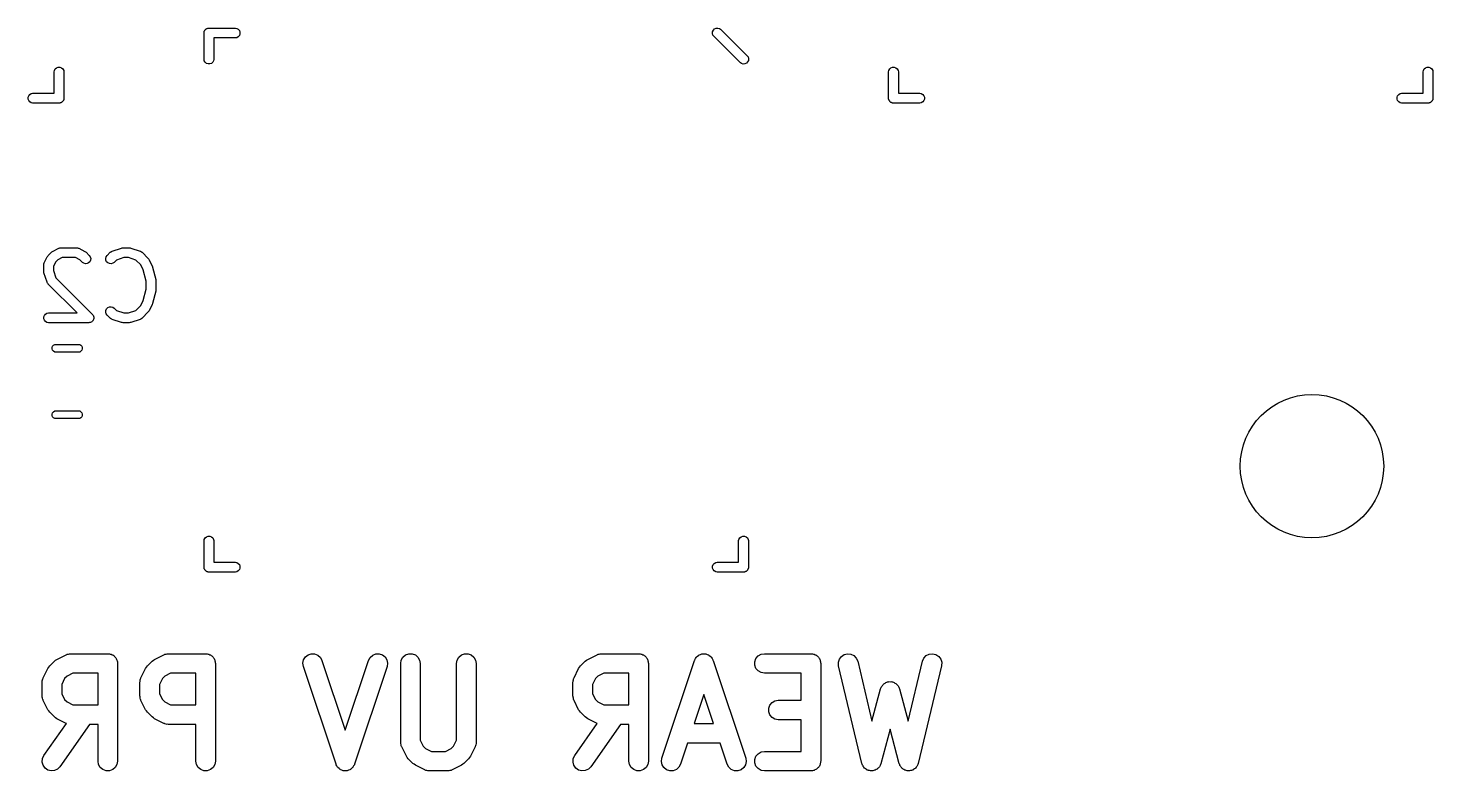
# Model space of a CAD drawing. Extents: x 0.6 to 53.4, y 0.6 to 44.7.
# Drawn here: x 31.82 to 53.38, y 0.62 to 12.03 of the extents above; entities that cross this region are included whole.
import ezdxf

# ---------------------------------------------------------------- set-up
doc = ezdxf.new("R2010")
doc.units = 0
doc.header["$MEASUREMENT"] = 0
doc.layers.add('BLACK', color=7, linetype='CONTINUOUS')

msp = doc.modelspace()

# ---------------------------------------------------------------- linework, layer by layer
at = {"layer": 'BLACK', "linetype": 'CONTINUOUS'}
for p, q in [((34.525, 11.9632), (34.5273, 11.9695)), ((34.525, 11.9566), (34.525, 11.9632)), ((34.525, 11.5434), (34.525, 11.9566)), ((34.525, 11.9566), (34.525, 11.9566)), ((34.5273, 11.9695), (34.5284, 11.976)), ((34.5284, 11.976), (34.5318, 11.9818)), ((34.5318, 11.9818), (34.534, 11.9881)), ((34.534, 11.9881), (34.5383, 11.9932)), ((34.5383, 11.9932), (34.5417, 11.999)), ((34.5417, 11.999), (34.5468, 12.0032)), ((34.5468, 12.0032), (34.551, 12.0083)), ((34.551, 12.0083), (34.5568, 12.0117)), ((34.5568, 12.0117), (34.5619, 12.016)), ((34.5619, 12.016), (34.5682, 12.0182)), ((34.5682, 12.0182), (34.574, 12.0216)), ((34.574, 12.0216), (34.5805, 12.0227)), ((34.5805, 12.0227), (34.5868, 12.025)), ((34.5868, 12.025), (34.5934, 12.025)), ((34.5934, 12.025), (34.5934, 12.025)), ((34.5934, 12.025), (35.0066, 12.025)), ((35.0066, 11.875), (34.675, 11.875)), ((34.675, 11.875), (34.675, 11.5434)), ((35.0066, 12.025), (35.026, 12.0216)), ((35.026, 11.8784), (35.0066, 11.875)), ((35.026, 12.0216), (35.049, 12.0083)), ((35.049, 11.8917), (35.026, 11.8784)), ((35.049, 12.0083), (35.066, 11.9881)), ((35.066, 11.9119), (35.049, 11.8917)), ((35.066, 11.9881), (35.075, 11.9632)), ((35.075, 11.9368), (35.066, 11.9119)), ((35.075, 11.9632), (35.075, 11.9368)), ((42.3241, 11.9434), (42.3264, 11.9697)), ((42.331, 11.9178), (42.3241, 11.9434)), ((42.3264, 11.9697), (42.3376, 11.9937)), ((42.3423, 11.9016), (42.331, 11.9178)), ((42.3376, 11.9937), (42.3563, 12.0124)), ((42.7516, 11.4923), (42.3423, 11.9016)), ((42.3563, 12.0124), (42.3803, 12.0236)), ((42.3803, 12.0236), (42.4066, 12.0259)), ((42.4066, 12.0259), (42.4322, 12.019)), ((42.4322, 12.019), (42.4484, 12.0077)), ((42.4484, 12.0077), (42.8577, 11.5984)), ((32.2619, 11.416), (32.2868, 11.425)), ((32.2868, 11.425), (32.3132, 11.425)), ((32.3132, 11.425), (32.3381, 11.416)), ((34.5284, 11.524), (34.525, 11.5434)), ((34.5417, 11.501), (34.5284, 11.524)), ((34.5619, 11.484), (34.5417, 11.501)), ((34.5868, 11.475), (34.5619, 11.484)), ((34.6132, 11.475), (34.5868, 11.475)), ((34.6381, 11.484), (34.6132, 11.475)), ((34.6583, 11.501), (34.6381, 11.484)), ((34.6716, 11.524), (34.6583, 11.501)), ((34.675, 11.5434), (34.6716, 11.524)), ((42.7678, 11.481), (42.7516, 11.4923)), ((42.7934, 11.4741), (42.7678, 11.481)), ((42.8197, 11.4764), (42.7934, 11.4741)), ((42.8437, 11.4876), (42.8197, 11.4764)), ((42.8624, 11.5063), (42.8437, 11.4876)), ((42.8577, 11.5984), (42.869, 11.5822)), ((42.8736, 11.5303), (42.8624, 11.5063)), ((42.869, 11.5822), (42.8759, 11.5566)), ((42.8759, 11.5566), (42.8736, 11.5303)), ((45.0619, 11.416), (45.0868, 11.425)), ((45.0868, 11.425), (45.1132, 11.425)), ((45.1132, 11.425), (45.1381, 11.416)), ((53.2619, 11.416), (53.2868, 11.425)), ((53.2868, 11.425), (53.3132, 11.425)), ((53.3132, 11.425), (53.3381, 11.416)), ((32.225, 11.3566), (32.2284, 11.376)), ((32.225, 11.025), (32.225, 11.3566)), ((32.2284, 11.376), (32.2417, 11.399)), ((32.2417, 11.399), (32.2619, 11.416)), ((32.3381, 11.416), (32.3583, 11.399)), ((32.3583, 11.399), (32.3716, 11.376)), ((32.3716, 11.376), (32.375, 11.3566)), ((32.375, 11.3566), (32.375, 10.9434)), ((45.025, 11.3566), (45.0284, 11.376)), ((45.025, 10.9632), (45.025, 11.3566)), ((45.0284, 11.376), (45.0417, 11.399)), ((45.0417, 11.399), (45.0619, 11.416)), ((45.1381, 11.416), (45.1583, 11.399)), ((45.1583, 11.399), (45.1716, 11.376)), ((45.1716, 11.376), (45.175, 11.3566)), ((45.175, 11.3566), (45.175, 11.025)), ((53.225, 11.3566), (53.2284, 11.376)), ((53.225, 11.025), (53.225, 11.3566)), ((53.2284, 11.376), (53.2417, 11.399)), ((53.2417, 11.399), (53.2619, 11.416)), ((53.3381, 11.416), (53.3583, 11.399)), ((53.3583, 11.399), (53.3716, 11.376)), ((53.3716, 11.376), (53.375, 11.3566)), ((53.375, 11.3566), (53.375, 10.9434)), ((31.834, 10.9881), (31.851, 11.0083)), ((31.851, 11.0083), (31.874, 11.0216)), ((31.874, 11.0216), (31.8934, 11.025)), ((31.8934, 11.025), (32.225, 11.025)), ((45.175, 11.025), (45.5066, 11.025)), ((45.5066, 11.025), (45.526, 11.0216)), ((45.526, 11.0216), (45.549, 11.0083)), ((45.549, 11.0083), (45.566, 10.9881)), ((52.834, 10.9881), (52.851, 11.0083)), ((52.851, 11.0083), (52.874, 11.0216)), ((52.874, 11.0216), (52.8934, 11.025)), ((52.8934, 11.025), (53.225, 11.025)), ((31.825, 10.9632), (31.834, 10.9881)), ((31.825, 10.9368), (31.825, 10.9632)), ((31.834, 10.9119), (31.825, 10.9368)), ((31.851, 10.8917), (31.834, 10.9119)), ((31.874, 10.8784), (31.851, 10.8917)), ((31.8934, 10.875), (31.874, 10.8784)), ((32.3066, 10.875), (31.8934, 10.875)), ((32.3132, 10.875), (32.3066, 10.875)), ((32.3066, 10.875), (32.3066, 10.875)), ((32.3195, 10.8773), (32.3132, 10.875)), ((32.326, 10.8784), (32.3195, 10.8773)), ((32.3318, 10.8818), (32.326, 10.8784)), ((32.3381, 10.884), (32.3318, 10.8818)), ((32.3432, 10.8883), (32.3381, 10.884)), ((32.349, 10.8917), (32.3432, 10.8883)), ((32.3532, 10.8968), (32.349, 10.8917)), ((32.3583, 10.901), (32.3532, 10.8968)), ((32.3617, 10.9068), (32.3583, 10.901)), ((32.366, 10.9119), (32.3617, 10.9068)), ((32.3682, 10.9182), (32.366, 10.9119)), ((32.3716, 10.924), (32.3682, 10.9182)), ((32.3727, 10.9305), (32.3716, 10.924)), ((32.375, 10.9368), (32.3727, 10.9305)), ((32.375, 10.9434), (32.375, 10.9434)), ((32.375, 10.9434), (32.375, 10.9368)), ((45.025, 10.9368), (45.025, 10.9632)), ((45.0273, 10.9305), (45.025, 10.9368)), ((45.0284, 10.924), (45.0273, 10.9305)), ((45.0318, 10.9182), (45.0284, 10.924)), ((45.034, 10.9119), (45.0318, 10.9182)), ((45.0383, 10.9068), (45.034, 10.9119)), ((45.0417, 10.901), (45.0383, 10.9068)), ((45.0468, 10.8968), (45.0417, 10.901)), ((45.051, 10.8917), (45.0468, 10.8968)), ((45.0568, 10.8883), (45.051, 10.8917)), ((45.0619, 10.884), (45.0568, 10.8883)), ((45.0682, 10.8818), (45.0619, 10.884)), ((45.074, 10.8784), (45.0682, 10.8818)), ((45.0805, 10.8773), (45.074, 10.8784)), ((45.0868, 10.875), (45.0805, 10.8773)), ((45.0934, 10.875), (45.0868, 10.875)), ((45.5066, 10.875), (45.0934, 10.875)), ((45.0934, 10.875), (45.0934, 10.875)), ((45.526, 10.8784), (45.5066, 10.875)), ((45.549, 10.8917), (45.526, 10.8784)), ((45.566, 10.9119), (45.549, 10.8917)), ((45.566, 10.9881), (45.575, 10.9632)), ((45.575, 10.9368), (45.566, 10.9119)), ((45.575, 10.9632), (45.575, 10.9368)), ((52.825, 10.9632), (52.834, 10.9881)), ((52.825, 10.9368), (52.825, 10.9632)), ((52.834, 10.9119), (52.825, 10.9368)), ((52.851, 10.8917), (52.834, 10.9119)), ((52.874, 10.8784), (52.851, 10.8917)), ((52.8934, 10.875), (52.874, 10.8784)), ((53.3066, 10.875), (52.8934, 10.875)), ((53.3132, 10.875), (53.3066, 10.875)), ((53.3066, 10.875), (53.3066, 10.875)), ((53.3195, 10.8773), (53.3132, 10.875)), ((53.326, 10.8784), (53.3195, 10.8773)), ((53.3318, 10.8818), (53.326, 10.8784)), ((53.3381, 10.884), (53.3318, 10.8818)), ((53.3432, 10.8883), (53.3381, 10.884)), ((53.349, 10.8917), (53.3432, 10.8883)), ((53.3532, 10.8968), (53.349, 10.8917)), ((53.3583, 10.901), (53.3532, 10.8968)), ((53.3617, 10.9068), (53.3583, 10.901)), ((53.366, 10.9119), (53.3617, 10.9068)), ((53.3682, 10.9182), (53.366, 10.9119)), ((53.3716, 10.924), (53.3682, 10.9182)), ((53.3727, 10.9305), (53.3716, 10.924)), ((53.375, 10.9368), (53.3727, 10.9305)), ((53.375, 10.9434), (53.375, 10.9434)), ((53.375, 10.9434), (53.375, 10.9368)), ((32.201, 8.59708), (32.2962, 8.6447)), ((32.2962, 8.6447), (32.3004, 8.64593)), ((32.3004, 8.64593), (32.3041, 8.6481)), ((32.3041, 8.6481), (32.3128, 8.64962)), ((32.3128, 8.64962), (32.3212, 8.65213)), ((32.3212, 8.65213), (32.3255, 8.65187)), ((32.3255, 8.65187), (32.3298, 8.65262)), ((32.3298, 8.65262), (32.5679, 8.65262)), ((32.5679, 8.65262), (32.5721, 8.65187)), ((32.5721, 8.65187), (32.5764, 8.65213)), ((32.5764, 8.65213), (32.5849, 8.64962)), ((32.5849, 8.64962), (32.5935, 8.6481)), ((32.5935, 8.6481), (32.5973, 8.64593)), ((32.5973, 8.64593), (32.6014, 8.6447)), ((32.6014, 8.6447), (32.6966, 8.59708)), ((33.1156, 8.60115), (33.2584, 8.64877)), ((33.2584, 8.64877), (33.2703, 8.65053)), ((33.2703, 8.65053), (33.2821, 8.65262)), ((33.2821, 8.65262), (33.3774, 8.65262)), ((33.3774, 8.65262), (33.3892, 8.65053)), ((33.3892, 8.65053), (33.4011, 8.64877)), ((33.4011, 8.64877), (33.544, 8.60115)), ((32.0673, 8.40414), (32.0688, 8.41279)), ((32.0688, 8.41279), (32.071, 8.41654)), ((32.071, 8.41654), (32.0722, 8.42068)), ((32.0722, 8.42068), (32.1198, 8.51592)), ((32.1198, 8.51592), (32.127, 8.52558)), ((32.127, 8.52558), (32.1339, 8.53541)), ((32.1339, 8.53541), (32.1815, 8.58303)), ((32.1815, 8.58303), (32.1913, 8.58991)), ((32.1913, 8.58991), (32.201, 8.59708)), ((32.2485, 8.43795), (32.2143, 8.36944)), ((32.2789, 8.46836), (32.2485, 8.43795)), ((32.3475, 8.50262), (32.2789, 8.46836)), ((32.5502, 8.50262), (32.3475, 8.50262)), ((32.6187, 8.46836), (32.5502, 8.50262)), ((32.6577, 8.42935), (32.6187, 8.46836)), ((32.679, 8.41441), (32.6577, 8.42935)), ((32.7042, 8.40767), (32.679, 8.41441)), ((32.6966, 8.59708), (32.7063, 8.58991)), ((32.7301, 8.40994), (32.7042, 8.40767)), ((32.7063, 8.58991), (32.7161, 8.58303)), ((32.7161, 8.58303), (32.7637, 8.53541)), ((32.7537, 8.42094), (32.7301, 8.40994)), ((32.7722, 8.43936), (32.7537, 8.42094)), ((32.7637, 8.53541), (32.7787, 8.51408)), ((32.7832, 8.46297), (32.7722, 8.43936)), ((32.7787, 8.51408), (32.7854, 8.48892)), ((32.7854, 8.48892), (32.7832, 8.46297)), ((33.017, 8.48892), (33.0237, 8.51408)), ((33.0192, 8.46297), (33.017, 8.48892)), ((33.0302, 8.43936), (33.0192, 8.46297)), ((33.0237, 8.51408), (33.0386, 8.53541)), ((33.0486, 8.42094), (33.0302, 8.43936)), ((33.0386, 8.53541), (33.0863, 8.58303)), ((33.0723, 8.40994), (33.0486, 8.42094)), ((33.0982, 8.40767), (33.0723, 8.40994)), ((33.0863, 8.58303), (33.0898, 8.58551)), ((33.0898, 8.58551), (33.0927, 8.58875)), ((33.0927, 8.58875), (33.1004, 8.59293)), ((33.1234, 8.41441), (33.0982, 8.40767)), ((33.1004, 8.59293), (33.1076, 8.59797)), ((33.1076, 8.59797), (33.1118, 8.59909)), ((33.1118, 8.59909), (33.1156, 8.60115)), ((33.1447, 8.42935), (33.1234, 8.41441)), ((33.1798, 8.46445), (33.1447, 8.42935)), ((33.2943, 8.50262), (33.1798, 8.46445)), ((33.3652, 8.50262), (33.2943, 8.50262)), ((33.4797, 8.46445), (33.3652, 8.50262)), ((33.5538, 8.39034), (33.4797, 8.46445)), ((33.544, 8.60115), (33.5478, 8.59909)), ((33.5478, 8.59909), (33.5519, 8.59797)), ((33.5519, 8.59797), (33.5591, 8.59293)), ((33.5591, 8.59293), (33.5669, 8.58875)), ((33.5669, 8.58875), (33.5697, 8.58551)), ((33.5697, 8.58551), (33.5733, 8.58303)), ((33.5733, 8.58303), (33.6685, 8.4878)), ((33.6685, 8.4878), (33.6754, 8.47795)), ((33.6754, 8.47795), (33.6826, 8.4683)), ((33.6826, 8.4683), (33.7302, 8.37307)), ((32.0643, 8.38714), (32.065, 8.3914)), ((32.0643, 8.2919), (32.0643, 8.38714)), ((32.0664, 8.28006), (32.0643, 8.2919)), ((32.0648, 8.39572), (32.0673, 8.40414)), ((32.065, 8.3914), (32.0648, 8.39572)), ((32.0681, 8.26819), (32.0664, 8.28006)), ((32.1158, 8.12533), (32.0681, 8.26819)), ((32.2143, 8.36944), (32.2143, 8.30407)), ((32.2143, 8.30407), (32.2525, 8.18956)), ((32.2525, 8.18956), (32.8114, 7.63065)), ((33.5923, 8.31335), (33.5538, 8.39034)), ((33.6357, 8.13981), (33.5923, 8.31335)), ((33.7302, 8.37307), (33.7325, 8.3652)), ((33.7325, 8.3652), (33.7359, 8.35771)), ((33.7359, 8.35771), (33.7835, 8.16724)), ((32.1178, 8.12153), (32.1158, 8.12533)), ((32.1189, 8.11735), (32.1178, 8.12153)), ((32.124, 8.11016), (32.1189, 8.11735)), ((32.1282, 8.10243), (32.124, 8.11016)), ((32.1314, 8.09956), (32.1282, 8.10243)), ((32.1339, 8.09601), (32.1314, 8.09956)), ((32.5773, 7.65262), (32.1339, 8.09601)), ((33.5923, 7.84189), (33.6357, 8.01543)), ((33.6357, 8.01543), (33.6357, 8.13981)), ((33.7835, 7.988), (33.7359, 7.79752)), ((33.7835, 8.16724), (33.7841, 8.15808)), ((33.7841, 7.99715), (33.7835, 7.988)), ((33.7841, 8.15808), (33.7857, 8.14905)), ((33.7857, 8.00619), (33.7841, 7.99715)), ((33.7857, 8.14905), (33.7857, 8.00619)), ((33.4797, 7.69079), (33.5538, 7.7649)), ((33.5538, 7.7649), (33.5923, 7.84189)), ((33.7302, 7.78217), (33.6826, 7.68694)), ((33.7325, 7.79003), (33.7302, 7.78217)), ((33.7359, 7.79752), (33.7325, 7.79003)), ((32.0654, 7.59064), (32.0743, 7.61512)), ((32.0654, 7.5646), (32.0654, 7.59064)), ((32.0743, 7.54012), (32.0654, 7.5646)), ((32.0743, 7.61512), (32.0911, 7.63507)), ((32.0911, 7.63507), (32.1136, 7.6481)), ((32.1136, 7.6481), (32.1393, 7.65262)), ((32.1393, 7.65262), (32.5773, 7.65262)), ((32.8114, 7.63065), (32.817, 7.62263)), ((32.817, 7.62263), (32.8233, 7.61512)), ((32.8233, 7.61512), (32.8244, 7.61202)), ((32.8266, 7.54933), (32.8233, 7.54012)), ((32.8244, 7.61202), (32.8263, 7.60932)), ((32.8263, 7.60932), (32.8288, 7.59986)), ((32.8308, 7.55821), (32.8266, 7.54933)), ((32.8288, 7.59986), (32.8322, 7.59064)), ((32.8311, 7.56149), (32.8308, 7.55821)), ((32.8322, 7.5646), (32.8311, 7.56149)), ((32.8322, 7.59064), (32.8322, 7.58734)), ((32.8322, 7.58734), (32.833, 7.58416)), ((32.833, 7.58416), (32.8322, 7.5744)), ((32.8322, 7.5744), (32.8322, 7.5646)), ((33.017, 7.66632), (33.0192, 7.69227)), ((33.0237, 7.64116), (33.017, 7.66632)), ((33.0192, 7.69227), (33.0302, 7.71588)), ((33.0386, 7.61982), (33.0237, 7.64116)), ((33.0302, 7.71588), (33.0486, 7.73429)), ((33.0863, 7.57221), (33.0386, 7.61982)), ((33.0486, 7.73429), (33.0723, 7.7453)), ((33.0723, 7.7453), (33.0982, 7.74757)), ((33.0898, 7.56973), (33.0863, 7.57221)), ((33.0927, 7.56649), (33.0898, 7.56973)), ((33.1004, 7.56231), (33.0927, 7.56649)), ((33.0982, 7.74757), (33.1234, 7.74083)), ((33.1076, 7.55727), (33.1004, 7.56231)), ((33.1118, 7.55615), (33.1076, 7.55727)), ((33.1156, 7.55409), (33.1118, 7.55615)), ((33.2584, 7.50647), (33.1156, 7.55409)), ((33.1234, 7.74083), (33.1447, 7.72589)), ((33.1447, 7.72589), (33.1798, 7.69079)), ((33.1798, 7.69079), (33.2943, 7.65262)), ((33.2943, 7.65262), (33.3652, 7.65262)), ((33.3652, 7.65262), (33.4797, 7.69079)), ((33.544, 7.55409), (33.4011, 7.50647)), ((33.5478, 7.55615), (33.544, 7.55409)), ((33.5519, 7.55727), (33.5478, 7.55615)), ((33.5591, 7.5623), (33.5519, 7.55727)), ((33.5669, 7.56649), (33.5591, 7.5623)), ((33.5697, 7.56973), (33.5669, 7.56649)), ((33.5733, 7.57221), (33.5697, 7.56973)), ((33.6685, 7.66744), (33.5733, 7.57221)), ((33.6754, 7.67729), (33.6685, 7.66744)), ((33.6826, 7.68694), (33.6754, 7.67729)), ((32.0911, 7.52017), (32.0743, 7.54012)), ((32.1136, 7.50714), (32.0911, 7.52017)), ((32.1393, 7.50262), (32.1136, 7.50714)), ((32.7583, 7.50262), (32.1393, 7.50262)), ((32.768, 7.50432), (32.7583, 7.50262)), ((32.7777, 7.50517), (32.768, 7.50432)), ((32.7807, 7.50657), (32.7777, 7.50517)), ((32.784, 7.50714), (32.7807, 7.50657)), ((32.7925, 7.51204), (32.784, 7.50714)), ((32.8014, 7.51618), (32.7925, 7.51204)), ((32.8037, 7.51852), (32.8014, 7.51618)), ((32.8065, 7.52017), (32.8037, 7.51852)), ((32.8128, 7.52767), (32.8065, 7.52017)), ((32.8198, 7.5346), (32.8128, 7.52767)), ((32.8212, 7.53759), (32.8198, 7.5346)), ((32.8233, 7.54012), (32.8212, 7.53759)), ((33.2703, 7.50471), (33.2584, 7.50647)), ((33.2821, 7.50262), (33.2703, 7.50471)), ((33.3774, 7.50262), (33.2821, 7.50262)), ((33.3892, 7.50471), (33.3774, 7.50262)), ((33.4011, 7.50647), (33.3892, 7.50471)), ((32.1937, 7.12058), (32.201, 7.14046)), ((32.1937, 7.09942), (32.1937, 7.12058)), ((32.201, 7.14046), (32.2146, 7.15667)), ((32.2146, 7.15667), (32.2329, 7.16725)), ((32.2329, 7.16725), (32.2485, 7.17)), ((32.2485, 7.17), (32.6015, 7.17)), ((32.6015, 7.17), (32.6171, 7.16725)), ((32.6171, 7.16725), (32.6354, 7.15667)), ((32.6354, 7.15667), (32.649, 7.14046)), ((32.649, 7.14046), (32.6563, 7.12058)), ((32.6563, 7.12058), (32.6563, 7.09942)), ((32.201, 7.07954), (32.1937, 7.09942)), ((32.2146, 7.06333), (32.201, 7.07954)), ((32.2329, 7.05275), (32.2146, 7.06333)), ((32.2485, 7.05), (32.2329, 7.05275)), ((32.6015, 7.05), (32.2485, 7.05)), ((32.6171, 7.05275), (32.6015, 7.05)), ((32.6354, 7.06333), (32.6171, 7.05275)), ((32.649, 7.07954), (32.6354, 7.06333)), ((32.6563, 7.09942), (32.649, 7.07954)), ((32.1937, 6.10058), (32.201, 6.12046)), ((32.1937, 6.07942), (32.1937, 6.10058)), ((32.201, 6.05954), (32.1937, 6.07942)), ((32.201, 6.12046), (32.2146, 6.13667)), ((32.2146, 6.04333), (32.201, 6.05954)), ((32.2146, 6.13667), (32.2329, 6.14725)), ((32.2329, 6.03275), (32.2146, 6.04333)), ((32.2329, 6.14725), (32.2485, 6.15)), ((32.2485, 6.15), (32.6015, 6.15)), ((32.6015, 6.15), (32.6171, 6.14725)), ((32.6171, 6.14725), (32.6354, 6.13667)), ((32.6354, 6.04333), (32.6171, 6.03275)), ((32.6354, 6.13667), (32.649, 6.12046)), ((32.649, 6.05954), (32.6354, 6.04333)), ((32.649, 6.12046), (32.6563, 6.10058)), ((32.6563, 6.07942), (32.649, 6.05954)), ((32.6563, 6.10058), (32.6563, 6.07942)), ((32.2485, 6.03), (32.2329, 6.03275)), ((32.6015, 6.03), (32.2485, 6.03)), ((32.6171, 6.03275), (32.6015, 6.03)), ((34.525, 4.15655), (34.5284, 4.17605)), ((34.525, 3.76322), (34.525, 4.15655)), ((34.5284, 4.17605), (34.5417, 4.19895)), ((34.5417, 4.19895), (34.5619, 4.21595)), ((34.5619, 4.21595), (34.5868, 4.225)), ((34.5868, 4.225), (34.6132, 4.225)), ((34.6132, 4.225), (34.6381, 4.21595)), ((34.6381, 4.21595), (34.6583, 4.19895)), ((34.6583, 4.19895), (34.6716, 4.17605)), ((34.6716, 4.17605), (34.675, 4.15656)), ((34.675, 4.15656), (34.675, 3.825)), ((42.725, 4.15656), (42.7284, 4.17605)), ((42.725, 3.825), (42.725, 4.15656)), ((42.7284, 4.17605), (42.7417, 4.19895)), ((42.7417, 4.19895), (42.7619, 4.21595)), ((42.7619, 4.21595), (42.7868, 4.225)), ((42.7868, 4.225), (42.8132, 4.225)), ((42.8132, 4.225), (42.8381, 4.21595)), ((42.8381, 4.21595), (42.8583, 4.19895)), ((42.8583, 4.19895), (42.8716, 4.17605)), ((42.8716, 4.17605), (42.875, 4.15656)), ((42.875, 4.15656), (42.875, 3.74344)), ((34.525, 3.73678), (34.525, 3.76322)), ((34.5273, 3.73051), (34.525, 3.73678)), ((34.5284, 3.72395), (34.5273, 3.73051)), ((34.5318, 3.71819), (34.5284, 3.72395)), ((34.534, 3.71192), (34.5318, 3.71819)), ((34.5383, 3.70681), (34.534, 3.71192)), ((34.5417, 3.70105), (34.5383, 3.70681)), ((34.5468, 3.69677), (34.5417, 3.70105)), ((34.551, 3.69166), (34.5468, 3.69677)), ((34.5568, 3.68833), (34.551, 3.69166)), ((34.5619, 3.68405), (34.5568, 3.68833)), ((34.5682, 3.68177), (34.5619, 3.68405)), ((34.574, 3.67844), (34.5682, 3.68177)), ((34.5805, 3.67728), (34.574, 3.67844)), ((34.5868, 3.675), (34.5805, 3.67728)), ((34.5934, 3.675), (34.5868, 3.675)), ((35.0066, 3.675), (34.5934, 3.675)), ((34.5934, 3.675), (34.5934, 3.675)), ((34.675, 3.825), (35.0066, 3.825)), ((35.0066, 3.825), (35.026, 3.82156)), ((35.026, 3.67844), (35.0066, 3.675)), ((35.026, 3.82156), (35.049, 3.80834)), ((35.049, 3.69166), (35.026, 3.67844)), ((35.049, 3.80834), (35.066, 3.78808)), ((35.066, 3.71192), (35.049, 3.69166)), ((35.066, 3.78808), (35.075, 3.76322)), ((35.075, 3.73678), (35.066, 3.71192)), ((35.075, 3.76322), (35.075, 3.73678)), ((42.325, 3.76322), (42.334, 3.78808)), ((42.325, 3.73678), (42.325, 3.76322)), ((42.334, 3.71192), (42.325, 3.73678)), ((42.334, 3.78808), (42.351, 3.80834)), ((42.351, 3.69166), (42.334, 3.71192)), ((42.351, 3.80834), (42.374, 3.82156)), ((42.374, 3.67844), (42.351, 3.69166)), ((42.374, 3.82156), (42.3934, 3.825)), ((42.3934, 3.675), (42.374, 3.67844)), ((42.3934, 3.825), (42.725, 3.825)), ((42.8066, 3.675), (42.3934, 3.675)), ((42.8132, 3.675), (42.8066, 3.675)), ((42.8066, 3.675), (42.8066, 3.675)), ((42.8195, 3.67728), (42.8132, 3.675)), ((42.826, 3.67844), (42.8195, 3.67728)), ((42.8318, 3.68177), (42.826, 3.67844)), ((42.8381, 3.68405), (42.8318, 3.68177)), ((42.8432, 3.68833), (42.8381, 3.68405)), ((42.849, 3.69166), (42.8432, 3.68833)), ((42.8532, 3.69677), (42.849, 3.69166)), ((42.8583, 3.70105), (42.8532, 3.69677)), ((42.8617, 3.70682), (42.8583, 3.70105)), ((42.866, 3.71192), (42.8617, 3.70682)), ((42.8682, 3.71818), (42.866, 3.71192)), ((42.8716, 3.72395), (42.8682, 3.71818)), ((42.8727, 3.73052), (42.8716, 3.72395)), ((42.875, 3.73678), (42.8727, 3.73052)), ((42.875, 3.74344), (42.875, 3.74344)), ((42.875, 3.74344), (42.875, 3.73678)), ((32.2665, 2.33416), (32.4093, 2.40559)), ((32.4093, 2.40559), (32.4176, 2.40806)), ((32.4176, 2.40806), (32.4251, 2.41238)), ((32.4251, 2.41238), (32.4424, 2.41543)), ((32.4424, 2.41543), (32.4593, 2.42044)), ((32.4593, 2.42044), (32.4679, 2.41993)), ((32.4679, 2.41993), (32.4764, 2.42143)), ((32.4764, 2.42143), (33.0479, 2.42143)), ((33.0479, 2.42143), (33.0608, 2.41915)), ((33.0608, 2.41915), (33.0739, 2.41915)), ((33.0739, 2.41915), (33.0862, 2.41466)), ((33.0862, 2.41466), (33.0992, 2.41238)), ((33.0992, 2.41238), (33.1105, 2.40582)), ((33.1105, 2.40582), (33.1229, 2.40133)), ((33.1229, 2.40133), (33.1329, 2.3929)), ((33.1329, 2.3929), (33.1443, 2.38634)), ((33.1443, 2.38634), (33.1527, 2.37628)), ((33.1527, 2.37628), (33.1628, 2.36785)), ((33.7665, 2.33416), (33.9093, 2.40559)), ((33.9093, 2.40559), (33.9176, 2.40806)), ((33.9176, 2.40806), (33.9251, 2.41238)), ((33.9251, 2.41238), (33.9424, 2.41543)), ((33.9424, 2.41543), (33.9593, 2.42044)), ((33.9593, 2.42044), (33.9679, 2.41993)), ((33.9679, 2.41993), (33.9764, 2.42143)), ((33.9764, 2.42143), (34.5479, 2.42143)), ((34.5479, 2.42143), (34.5608, 2.41915)), ((34.5608, 2.41915), (34.5739, 2.41915)), ((34.5739, 2.41915), (34.5862, 2.41466)), ((34.5862, 2.41466), (34.5992, 2.41238)), ((34.5992, 2.41238), (34.6105, 2.40582)), ((34.6105, 2.40582), (34.6229, 2.40133)), ((34.6229, 2.40133), (34.6329, 2.3929)), ((34.6329, 2.3929), (34.6443, 2.38634)), ((34.6443, 2.38634), (34.6527, 2.37628)), ((34.6527, 2.37628), (34.6628, 2.36785)), ((36.0512, 2.32656), (36.0785, 2.37095)), ((36.0785, 2.37095), (36.1193, 2.40333)), ((36.1193, 2.40333), (36.1687, 2.41981)), ((36.1687, 2.41981), (36.2208, 2.41838)), ((36.2208, 2.41838), (36.2692, 2.39924)), ((36.2692, 2.39924), (36.3082, 2.36467)), ((37.0732, 2.36467), (37.1122, 2.39924)), ((37.1122, 2.39924), (37.1606, 2.41838)), ((37.1606, 2.41838), (37.2127, 2.41981)), ((37.2127, 2.41981), (37.2621, 2.40333)), ((37.2621, 2.40333), (37.3029, 2.37095)), ((37.3029, 2.37095), (37.3302, 2.32656)), ((37.5758, 2.36785), (37.6157, 2.40133)), ((37.6157, 2.40133), (37.6647, 2.41915)), ((37.6647, 2.41915), (37.7168, 2.41915)), ((37.7168, 2.41915), (37.7657, 2.40133)), ((37.7657, 2.40133), (37.8056, 2.36785)), ((38.4329, 2.36785), (38.4729, 2.40133)), ((38.4729, 2.40133), (38.5218, 2.41915)), ((38.5218, 2.41915), (38.5739, 2.41915)), ((38.5739, 2.41915), (38.6229, 2.40133)), ((38.6229, 2.40133), (38.6628, 2.36785)), ((40.4093, 2.33416), (40.5522, 2.40559)), ((40.5522, 2.40559), (40.5605, 2.40806)), ((40.5605, 2.40806), (40.568, 2.41238)), ((40.568, 2.41238), (40.5853, 2.41543)), ((40.5853, 2.41543), (40.6021, 2.42044)), ((40.6021, 2.42044), (40.6108, 2.41993)), ((40.6108, 2.41993), (40.6193, 2.42143)), ((40.6193, 2.42143), (41.1907, 2.42143)), ((41.1907, 2.42143), (41.2036, 2.41915)), ((41.2036, 2.41915), (41.2168, 2.41915)), ((41.2168, 2.41915), (41.2291, 2.41466)), ((41.2291, 2.41466), (41.242, 2.41238)), ((41.242, 2.41238), (41.2534, 2.40582)), ((41.2534, 2.40582), (41.2657, 2.40133)), ((41.2657, 2.40133), (41.2758, 2.3929)), ((41.2758, 2.3929), (41.2871, 2.38634)), ((41.2871, 2.38634), (41.2956, 2.37628)), ((41.2956, 2.37628), (41.3056, 2.36785)), ((42.0763, 2.36742), (42.0785, 2.37095)), ((42.0785, 2.37095), (42.0957, 2.38463)), ((42.0957, 2.38463), (42.1122, 2.39924)), ((42.1122, 2.39924), (42.116, 2.40076)), ((42.116, 2.40076), (42.1193, 2.40333)), ((42.1193, 2.40333), (42.1402, 2.41029)), ((42.1402, 2.41029), (42.1606, 2.41838)), ((42.1606, 2.41838), (42.1648, 2.4185)), ((42.1648, 2.4185), (42.1687, 2.41981)), ((42.1687, 2.41981), (42.1907, 2.4192)), ((42.1907, 2.4192), (42.2127, 2.41981)), ((42.2127, 2.41981), (42.2166, 2.4185)), ((42.2166, 2.4185), (42.2208, 2.41838)), ((42.2208, 2.41838), (42.2413, 2.41029)), ((42.2413, 2.41029), (42.2621, 2.40333)), ((42.2621, 2.40333), (42.2654, 2.40076)), ((42.2654, 2.40076), (42.2692, 2.39924)), ((42.2692, 2.39924), (42.2857, 2.38464)), ((42.2857, 2.38464), (42.3029, 2.37095)), ((42.3029, 2.37095), (42.3051, 2.36742)), ((42.9894, 2.34643), (43.0229, 2.38634)), ((43.0229, 2.38634), (43.068, 2.41238)), ((43.068, 2.41238), (43.1193, 2.42143)), ((43.1193, 2.42143), (43.8336, 2.42143)), ((43.8336, 2.42143), (43.8465, 2.41915)), ((43.8465, 2.41915), (43.8596, 2.41915)), ((43.8596, 2.41915), (43.8719, 2.41466)), ((43.8719, 2.41466), (43.8849, 2.41238)), ((43.8849, 2.41238), (43.8962, 2.40582)), ((43.8962, 2.40582), (43.9086, 2.40133)), ((43.9086, 2.40133), (43.9186, 2.3929)), ((43.9186, 2.3929), (43.93, 2.38634)), ((43.93, 2.38634), (43.9384, 2.37628)), ((43.9384, 2.37628), (43.9485, 2.36785)), ((44.2709, 2.33861), (44.302, 2.38043)), ((44.302, 2.38043), (44.3454, 2.4091)), ((44.3454, 2.4091), (44.3961, 2.42117)), ((44.3961, 2.42117), (44.4479, 2.41517)), ((44.4479, 2.41517), (44.4945, 2.39184)), ((44.4945, 2.39184), (44.5302, 2.35398)), ((45.5655, 2.35398), (45.6013, 2.39184)), ((45.6013, 2.39184), (45.6478, 2.41517)), ((45.6478, 2.41517), (45.6996, 2.42117)), ((45.6996, 2.42117), (45.7503, 2.4091)), ((45.7503, 2.4091), (45.7938, 2.38043)), ((45.7938, 2.38043), (45.8248, 2.33861)), ((32.0566, 2.0528), (32.128, 2.19565)), ((32.128, 2.19565), (32.1423, 2.21495)), ((32.1423, 2.21495), (32.1561, 2.23464)), ((32.1561, 2.23464), (32.2275, 2.30607)), ((32.2275, 2.30607), (32.2472, 2.31986)), ((32.2472, 2.31986), (32.2665, 2.33416)), ((33.1628, 2.36785), (33.1693, 2.35648)), ((33.1693, 2.35648), (33.1778, 2.34643)), ((33.1778, 2.34643), (33.1822, 2.3341)), ((33.1822, 2.3341), (33.1888, 2.32273)), ((33.1888, 2.32273), (33.1911, 2.30981)), ((33.1911, 2.30981), (33.1956, 2.29748)), ((33.1956, 2.29748), (33.1956, 2.28435)), ((33.1956, 2.28435), (33.1979, 2.27143)), ((33.1979, 2.27143), (33.1979, 0.77143)), ((33.5566, 2.0528), (33.628, 2.19565)), ((33.628, 2.19565), (33.6423, 2.21495)), ((33.6423, 2.21495), (33.6561, 2.23464)), ((33.6561, 2.23464), (33.7275, 2.30607)), ((33.7275, 2.30607), (33.7472, 2.31986)), ((33.7472, 2.31986), (33.7665, 2.33416)), ((34.6628, 2.36785), (34.6693, 2.35648)), ((34.6693, 2.35648), (34.6778, 2.34643)), ((34.6778, 2.34643), (34.6822, 2.3341)), ((34.6822, 2.3341), (34.6888, 2.32273)), ((34.6888, 2.32273), (34.6911, 2.30981)), ((34.6911, 2.30981), (34.6956, 2.29748)), ((34.6956, 2.29748), (34.6956, 2.28435)), ((34.6956, 2.28435), (34.6979, 2.27143)), ((34.6979, 2.27143), (34.6979, 0.77143)), ((36.0408, 2.27553), (36.0512, 2.32656)), ((36.0484, 2.22399), (36.0408, 2.27553)), ((36.5484, 0.724), (36.0484, 2.22399)), ((36.3082, 2.36467), (36.333, 2.31886)), ((36.333, 2.31886), (36.6907, 1.24577)), ((36.6907, 1.24577), (37.0484, 2.31886)), ((37.333, 2.22399), (36.833, 0.724)), ((37.0484, 2.31886), (37.0732, 2.36467)), ((37.3302, 2.32656), (37.3407, 2.27553)), ((37.3407, 2.27553), (37.333, 2.22399)), ((37.5407, 2.27143), (37.5498, 2.32273)), ((37.5407, 1.05714), (37.5407, 2.27143)), ((37.5498, 2.32273), (37.5758, 2.36785)), ((37.8056, 2.36785), (37.8317, 2.32273)), ((37.8317, 2.32273), (37.8407, 2.27143)), ((37.8407, 2.27143), (37.8407, 1.09255)), ((38.3979, 2.27143), (38.4069, 2.32273)), ((38.3979, 1.09255), (38.3979, 2.27143)), ((38.4069, 2.32273), (38.4329, 2.36785)), ((38.6628, 2.36785), (38.6888, 2.32273)), ((38.6888, 2.32273), (38.6979, 2.27143)), ((38.6979, 2.27143), (38.6979, 1.05714)), ((40.1994, 2.0528), (40.2708, 2.19565)), ((40.2708, 2.19565), (40.2851, 2.21494)), ((40.2851, 2.21494), (40.2989, 2.23464)), ((40.2989, 2.23464), (40.3704, 2.30607)), ((40.3704, 2.30607), (40.39, 2.31985)), ((40.39, 2.31985), (40.4093, 2.33416)), ((41.3056, 2.36785), (41.3122, 2.35648)), ((41.3122, 2.35648), (41.3206, 2.34643)), ((41.3206, 2.34643), (41.3251, 2.3341)), ((41.3251, 2.3341), (41.3317, 2.32273)), ((41.3317, 2.32273), (41.3339, 2.30981)), ((41.3339, 2.30981), (41.3384, 2.29748)), ((41.3384, 2.29748), (41.3384, 2.28435)), ((41.3384, 2.28435), (41.3407, 2.27143)), ((41.3407, 2.27143), (41.3407, 0.77143)), ((41.5484, 0.81886), (42.0484, 2.31886)), ((42.0484, 2.31886), (42.0504, 2.3225)), ((42.0504, 2.3225), (42.0512, 2.32656)), ((42.0512, 2.32656), (42.0627, 2.34532)), ((42.0627, 2.34532), (42.0732, 2.36467)), ((42.0732, 2.36467), (42.0763, 2.36742)), ((42.3051, 2.36742), (42.3082, 2.36467)), ((42.3082, 2.36467), (42.3187, 2.34533)), ((42.3187, 2.34533), (42.3302, 2.32656)), ((42.3302, 2.32656), (42.331, 2.3225)), ((42.331, 2.3225), (42.333, 2.31886)), ((42.333, 2.31886), (42.833, 0.81886)), ((42.9716, 2.29748), (42.9894, 2.34643)), ((42.9716, 2.24538), (42.9716, 2.29748)), ((42.9894, 2.19643), (42.9716, 2.24538)), ((43.0229, 2.15652), (42.9894, 2.19643)), ((43.068, 2.13048), (43.0229, 2.15652)), ((43.9485, 2.36785), (43.955, 2.35648)), ((43.955, 2.35648), (43.9635, 2.34643)), ((43.9635, 2.34643), (43.968, 2.3341)), ((43.968, 2.3341), (43.9745, 2.32273)), ((43.9745, 2.32273), (43.9768, 2.30981)), ((43.9768, 2.30981), (43.9813, 2.29748)), ((43.9813, 2.29748), (43.9813, 2.28435)), ((43.9813, 2.28435), (43.9836, 2.27143)), ((43.9836, 2.27143), (43.9836, 0.77143)), ((44.256, 2.28869), (44.2709, 2.33861)), ((44.2591, 2.23669), (44.256, 2.28869)), ((44.6162, 0.73669), (44.2591, 2.23669)), ((44.5302, 2.35398), (44.5509, 2.30617)), ((44.5509, 2.30617), (44.7704, 1.38446)), ((45.3253, 1.38446), (45.5448, 2.30617)), ((45.8366, 2.23669), (45.4795, 0.73669)), ((45.5448, 2.30617), (45.5655, 2.35398)), ((45.8248, 2.33861), (45.8397, 2.28869)), ((45.8397, 2.28869), (45.8366, 2.23669)), ((32.0407, 1.98571), (32.0422, 1.99423)), ((32.0407, 1.77143), (32.0407, 1.98571)), ((32.0417, 2.00286), (32.0467, 2.01971)), ((32.0422, 1.99423), (32.0417, 2.00286)), ((32.0467, 2.01971), (32.0498, 2.03702)), ((32.0498, 2.03702), (32.0541, 2.04451)), ((32.0541, 2.04451), (32.0566, 2.0528)), ((32.3854, 2.03972), (32.3407, 1.9503)), ((32.3407, 1.9503), (32.3407, 1.80684)), ((32.4224, 2.07672), (32.3854, 2.03972)), ((32.5118, 2.12143), (32.4224, 2.07672)), ((32.8979, 2.12143), (32.5118, 2.12143)), ((32.8979, 1.63572), (32.8979, 2.12143)), ((33.5407, 1.98571), (33.5422, 1.99423)), ((33.5407, 1.77143), (33.5407, 1.98571)), ((33.5417, 2.00286), (33.5467, 2.01971)), ((33.5422, 1.99423), (33.5417, 2.00286)), ((33.5467, 2.01971), (33.5498, 2.03702)), ((33.5498, 2.03702), (33.5541, 2.04451)), ((33.5541, 2.04451), (33.5566, 2.0528)), ((33.8854, 2.03972), (33.8407, 1.9503)), ((33.8407, 1.9503), (33.8407, 1.80684)), ((33.9224, 2.07672), (33.8854, 2.03972)), ((34.0118, 2.12143), (33.9224, 2.07672)), ((34.3979, 2.12143), (34.0118, 2.12143)), ((34.3979, 1.63572), (34.3979, 2.12143)), ((40.1836, 1.98571), (40.1851, 1.99423)), ((40.1836, 1.77143), (40.1836, 1.98571)), ((40.1846, 2.00286), (40.1896, 2.01971)), ((40.1851, 1.99423), (40.1846, 2.00286)), ((40.1896, 2.01971), (40.1926, 2.03702)), ((40.1926, 2.03702), (40.1969, 2.04451)), ((40.1969, 2.04451), (40.1994, 2.0528)), ((40.5283, 2.03972), (40.4836, 1.9503)), ((40.4836, 1.9503), (40.4836, 1.80684)), ((40.5653, 2.07672), (40.5283, 2.03972)), ((40.6547, 2.12143), (40.5653, 2.07672)), ((41.0407, 2.12143), (40.6547, 2.12143)), ((41.0407, 1.63572), (41.0407, 2.12143)), ((43.1193, 2.12143), (43.068, 2.13048)), ((43.6836, 2.12143), (43.1193, 2.12143)), ((43.6836, 1.70714), (43.6836, 2.12143)), ((44.9343, 1.93816), (44.9419, 1.94905)), ((44.9419, 1.94905), (44.9525, 1.95646)), ((44.9525, 1.95646), (44.9617, 1.96563)), ((44.9617, 1.96563), (44.9737, 1.97126)), ((44.9737, 1.97126), (44.9846, 1.97888)), ((44.9846, 1.97888), (44.9971, 1.98222)), ((44.9971, 1.98222), (45.0089, 1.9877)), ((45.0089, 1.9877), (45.0221, 1.98887)), ((45.0221, 1.98887), (45.035, 1.9923)), ((45.035, 1.9923), (45.0479, 1.99116)), ((45.0479, 1.99116), (45.0608, 1.9923)), ((45.0608, 1.9923), (45.0736, 1.98887)), ((45.0736, 1.98887), (45.0869, 1.9877)), ((45.0869, 1.9877), (45.0986, 1.98221)), ((45.0986, 1.98221), (45.1111, 1.97888)), ((45.1111, 1.97888), (45.122, 1.97126)), ((45.122, 1.97126), (45.134, 1.96563)), ((45.134, 1.96563), (45.1432, 1.95646)), ((45.1432, 1.95646), (45.1538, 1.94905)), ((45.1538, 1.94905), (45.1614, 1.93816)), ((32.0422, 1.76291), (32.0407, 1.77143)), ((32.0417, 1.75428), (32.0422, 1.76291)), ((32.0467, 1.73743), (32.0417, 1.75428)), ((32.0498, 1.72013), (32.0467, 1.73743)), ((32.3407, 1.80684), (32.3854, 1.71743)), ((33.5422, 1.76291), (33.5407, 1.77143)), ((33.5417, 1.75428), (33.5422, 1.76291)), ((33.5467, 1.73743), (33.5417, 1.75428)), ((33.5498, 1.72013), (33.5467, 1.73743)), ((33.8407, 1.80684), (33.8854, 1.71743)), ((40.1851, 1.76291), (40.1836, 1.77143)), ((40.1846, 1.75428), (40.1851, 1.76291)), ((40.1896, 1.73744), (40.1846, 1.75428)), ((40.1926, 1.72013), (40.1896, 1.73744)), ((40.4836, 1.80684), (40.5283, 1.71742)), ((42.1907, 1.79709), (42.0417, 1.35)), ((42.3397, 1.35), (42.1907, 1.79709)), ((44.7704, 1.38446), (44.9029, 1.88151)), ((44.9029, 1.88151), (44.9085, 1.89357)), ((44.9085, 1.89357), (44.912, 1.90641)), ((44.912, 1.90641), (44.9194, 1.91701)), ((44.9194, 1.91701), (44.9249, 1.92875)), ((44.9249, 1.92875), (44.9343, 1.93816)), ((45.1614, 1.93816), (45.1708, 1.92875)), ((45.1708, 1.92875), (45.1763, 1.91701)), ((45.1763, 1.91701), (45.1837, 1.90641)), ((45.1837, 1.90641), (45.1872, 1.89357)), ((45.1872, 1.89357), (45.1928, 1.88151)), ((45.1928, 1.88151), (45.3253, 1.38446)), ((32.0541, 1.71264), (32.0498, 1.72013)), ((32.0566, 1.70435), (32.0541, 1.71264)), ((32.128, 1.56149), (32.0566, 1.70435)), ((32.1423, 1.54219), (32.128, 1.56149)), ((32.1561, 1.52251), (32.1423, 1.54219)), ((32.2275, 1.45108), (32.1561, 1.52251)), ((32.3854, 1.71743), (32.4224, 1.68042)), ((32.4224, 1.68042), (32.5118, 1.63572)), ((32.5118, 1.63572), (32.8979, 1.63572)), ((33.5541, 1.71264), (33.5498, 1.72013)), ((33.5566, 1.70435), (33.5541, 1.71264)), ((33.628, 1.56149), (33.5566, 1.70435)), ((33.6423, 1.54219), (33.628, 1.56149)), ((33.6561, 1.52251), (33.6423, 1.54219)), ((33.7275, 1.45108), (33.6561, 1.52251)), ((33.8854, 1.71743), (33.9224, 1.68042)), ((33.9224, 1.68042), (34.0118, 1.63572)), ((34.0118, 1.63572), (34.3979, 1.63572)), ((40.1969, 1.71263), (40.1926, 1.72013)), ((40.1994, 1.70435), (40.1969, 1.71263)), ((40.2708, 1.56149), (40.1994, 1.70435)), ((40.2851, 1.54221), (40.2708, 1.56149)), ((40.2989, 1.52251), (40.2851, 1.54221)), ((40.3704, 1.45108), (40.2989, 1.52251)), ((40.5283, 1.71742), (40.5653, 1.68042)), ((40.5653, 1.68042), (40.6547, 1.63572)), ((40.6547, 1.63572), (41.0407, 1.63572)), ((43.1858, 1.58319), (43.2037, 1.63214)), ((43.1858, 1.5311), (43.1858, 1.58319)), ((43.2037, 1.48214), (43.1858, 1.5311)), ((43.2037, 1.63214), (43.2372, 1.67205)), ((43.2372, 1.67205), (43.2823, 1.6981)), ((43.2823, 1.6981), (43.3336, 1.70714)), ((43.3336, 1.70714), (43.6836, 1.70714)), ((32.0678, 0.85745), (32.413, 1.35048)), ((32.2472, 1.43729), (32.2275, 1.45108)), ((32.2665, 1.42298), (32.2472, 1.43729)), ((32.4093, 1.35155), (32.2665, 1.42298)), ((32.7688, 1.33571), (32.3136, 0.68541)), ((32.413, 1.35048), (32.4093, 1.35155)), ((32.8979, 1.33571), (32.7688, 1.33571)), ((32.8979, 0.77143), (32.8979, 1.33571)), ((33.7472, 1.43729), (33.7275, 1.45108)), ((33.7665, 1.42298), (33.7472, 1.43729)), ((33.9093, 1.35155), (33.7665, 1.42298)), ((33.9176, 1.34909), (33.9093, 1.35155)), ((33.9251, 1.34476), (33.9176, 1.34909)), ((33.9424, 1.34171), (33.9251, 1.34476)), ((33.9593, 1.3367), (33.9424, 1.34171)), ((33.9679, 1.33722), (33.9593, 1.3367)), ((33.9764, 1.33571), (33.9679, 1.33722)), ((34.3979, 1.33571), (33.9764, 1.33571)), ((34.3979, 0.77143), (34.3979, 1.33571)), ((40.2107, 0.85745), (40.5558, 1.35048)), ((40.39, 1.43729), (40.3704, 1.45108)), ((40.4093, 1.42298), (40.39, 1.43729)), ((40.5522, 1.35155), (40.4093, 1.42298)), ((40.9117, 1.33571), (40.4565, 0.68541)), ((40.5558, 1.35048), (40.5522, 1.35155)), ((41.0407, 1.33571), (40.9117, 1.33571)), ((41.0407, 0.77143), (41.0407, 1.33571)), ((42.0417, 1.35), (42.3397, 1.35)), ((43.2372, 1.44224), (43.2037, 1.48214)), ((43.2823, 1.41619), (43.2372, 1.44224)), ((43.3336, 1.40714), (43.2823, 1.41619)), ((43.6836, 1.40714), (43.3336, 1.40714)), ((43.6836, 0.92143), (43.6836, 1.40714)), ((37.8407, 1.09255), (37.8854, 1.00314)), ((38.3531, 1.00314), (38.3979, 1.09255)), ((45.0479, 1.2607), (44.9071, 0.73278)), ((45.1886, 0.73278), (45.0479, 1.2607)), ((37.5422, 1.04863), (37.5407, 1.05714)), ((37.5417, 1.03999), (37.5422, 1.04863)), ((37.5467, 1.02315), (37.5417, 1.03999)), ((37.5498, 1.00584), (37.5467, 1.02315)), ((37.5541, 0.99835), (37.5498, 1.00584)), ((37.5566, 0.99006), (37.5541, 0.99835)), ((37.628, 0.8472), (37.5566, 0.99006)), ((37.8854, 1.00314), (37.9224, 0.96614)), ((37.9224, 0.96614), (38.0118, 0.92143)), ((38.0118, 0.92143), (38.2267, 0.92143)), ((38.2267, 0.92143), (38.3161, 0.96614)), ((38.3161, 0.96614), (38.3531, 1.00314)), ((38.682, 0.99006), (38.6106, 0.8472)), ((38.6845, 0.99835), (38.682, 0.99006)), ((38.6888, 1.00584), (38.6845, 0.99835)), ((38.6919, 1.02315), (38.6888, 1.00584)), ((38.6969, 1.03999), (38.6919, 1.02315)), ((38.6979, 1.05714), (38.6964, 1.04862)), ((38.6964, 1.04862), (38.6969, 1.03999)), ((41.9417, 1.05), (41.833, 0.724)), ((42.4397, 1.05), (41.9417, 1.05)), ((42.5484, 0.724), (42.4397, 1.05)), ((42.9894, 0.84643), (43.0229, 0.88634)), ((43.0229, 0.88634), (43.068, 0.91238)), ((43.068, 0.91238), (43.1193, 0.92143)), ((43.1193, 0.92143), (43.6836, 0.92143)), ((32.0413, 0.75833), (32.0458, 0.81023)), ((32.0548, 0.70802), (32.0413, 0.75833)), ((32.0458, 0.81023), (32.0678, 0.85745)), ((32.0847, 0.66535), (32.0548, 0.70802)), ((32.1273, 0.63547), (32.0847, 0.66535)), ((32.2768, 0.64857), (32.2296, 0.62655)), ((32.3136, 0.68541), (32.2768, 0.64857)), ((32.9069, 0.72013), (32.8979, 0.77143)), ((32.9329, 0.67501), (32.9069, 0.72013)), ((32.9729, 0.64153), (32.9329, 0.67501)), ((33.1628, 0.67501), (33.1229, 0.64153)), ((33.1888, 0.72013), (33.1628, 0.67501)), ((33.1979, 0.77143), (33.1888, 0.72013)), ((34.4069, 0.72013), (34.3979, 0.77143)), ((34.4329, 0.67501), (34.4069, 0.72013)), ((34.4729, 0.64153), (34.4329, 0.67501)), ((34.6628, 0.67501), (34.6229, 0.64153)), ((34.6888, 0.72013), (34.6628, 0.67501)), ((34.6979, 0.77143), (34.6888, 0.72013)), ((36.5504, 0.72035), (36.5484, 0.724)), ((36.5512, 0.7163), (36.5504, 0.72035)), ((36.5627, 0.69754), (36.5512, 0.7163)), ((36.5732, 0.67819), (36.5627, 0.69754)), ((36.5763, 0.67544), (36.5732, 0.67819)), ((36.5785, 0.67191), (36.5763, 0.67544)), ((36.5957, 0.65822), (36.5785, 0.67191)), ((36.6122, 0.64362), (36.5957, 0.65822)), ((36.7857, 0.65822), (36.7692, 0.64362)), ((36.8029, 0.67191), (36.7857, 0.65822)), ((36.8051, 0.67544), (36.8029, 0.67191)), ((36.8082, 0.67819), (36.8051, 0.67544)), ((36.8187, 0.69753), (36.8082, 0.67819)), ((36.8302, 0.7163), (36.8187, 0.69753)), ((36.831, 0.72035), (36.8302, 0.7163)), ((36.833, 0.724), (36.831, 0.72035)), ((37.6423, 0.82791), (37.628, 0.8472)), ((37.6561, 0.80822), (37.6423, 0.82791)), ((37.7275, 0.73679), (37.6561, 0.80822)), ((37.7472, 0.723), (37.7275, 0.73679)), ((37.7665, 0.70869), (37.7472, 0.723)), ((37.9093, 0.63726), (37.7665, 0.70869)), ((38.4721, 0.70869), (38.3292, 0.63726)), ((38.4914, 0.72301), (38.4721, 0.70869)), ((38.5111, 0.73679), (38.4914, 0.72301)), ((38.5825, 0.80822), (38.5111, 0.73679)), ((38.5963, 0.82791), (38.5825, 0.80822)), ((38.6106, 0.8472), (38.5963, 0.82791)), ((40.1841, 0.75833), (40.1887, 0.81023)), ((40.1976, 0.70802), (40.1841, 0.75833)), ((40.1887, 0.81023), (40.2107, 0.85745)), ((40.2275, 0.66535), (40.1976, 0.70802)), ((40.2702, 0.63547), (40.2275, 0.66535)), ((40.4196, 0.64857), (40.3724, 0.62655)), ((40.4565, 0.68541), (40.4196, 0.64857)), ((41.0498, 0.72013), (41.0407, 0.77143)), ((41.0758, 0.67501), (41.0498, 0.72013)), ((41.1157, 0.64153), (41.0758, 0.67501)), ((41.3056, 0.67501), (41.2657, 0.64153)), ((41.3317, 0.72013), (41.3056, 0.67501)), ((41.3407, 0.77143), (41.3317, 0.72013)), ((41.5408, 0.76733), (41.5484, 0.81886)), ((41.5512, 0.7163), (41.5408, 0.76733)), ((41.5785, 0.67191), (41.5512, 0.7163)), ((41.6193, 0.63953), (41.5785, 0.67191)), ((41.8082, 0.67819), (41.7692, 0.64362)), ((41.833, 0.724), (41.8082, 0.67819)), ((42.5732, 0.67819), (42.5484, 0.724)), ((42.6122, 0.64362), (42.5732, 0.67819)), ((42.8029, 0.67191), (42.7621, 0.63953)), ((42.8302, 0.7163), (42.8029, 0.67191)), ((42.8407, 0.76733), (42.8302, 0.7163)), ((42.833, 0.81886), (42.8407, 0.76733)), ((42.9716, 0.79748), (42.9894, 0.84643)), ((42.9716, 0.74538), (42.9716, 0.79748)), ((42.9894, 0.69643), (42.9716, 0.74538)), ((43.0229, 0.65652), (42.9894, 0.69643)), ((43.068, 0.63048), (43.0229, 0.65652)), ((43.9186, 0.64996), (43.9086, 0.64153)), ((43.93, 0.65652), (43.9186, 0.64996)), ((43.9384, 0.66658), (43.93, 0.65652)), ((43.9485, 0.67501), (43.9384, 0.66658)), ((43.955, 0.68638), (43.9485, 0.67501)), ((43.9635, 0.69643), (43.955, 0.68638)), ((43.968, 0.70876), (43.9635, 0.69643)), ((43.9745, 0.72013), (43.968, 0.70876)), ((43.9768, 0.73305), (43.9745, 0.72013)), ((43.9813, 0.74538), (43.9768, 0.73305)), ((43.9836, 0.77143), (43.9813, 0.7585)), ((43.9813, 0.7585), (43.9813, 0.74538)), ((44.6223, 0.72265), (44.6162, 0.73669)), ((44.6263, 0.70787), (44.6223, 0.72265)), ((44.6326, 0.69892), (44.6263, 0.70787)), ((44.6369, 0.68887), (44.6326, 0.69892)), ((44.6474, 0.67776), (44.6369, 0.68887)), ((44.6562, 0.66524), (44.6474, 0.67776)), ((44.6652, 0.65897), (44.6562, 0.66524)), ((44.6727, 0.65102), (44.6652, 0.65897)), ((44.6864, 0.64417), (44.6727, 0.65102)), ((44.8483, 0.64866), (44.8345, 0.64218)), ((44.8561, 0.65641), (44.8483, 0.64866)), ((44.8652, 0.66243), (44.8561, 0.65641)), ((44.8743, 0.67471), (44.8652, 0.66243)), ((44.8851, 0.68554), (44.8743, 0.67471)), ((44.8897, 0.69546), (44.8851, 0.68554)), ((44.8963, 0.70425), (44.8897, 0.69546)), ((44.9006, 0.71891), (44.8963, 0.70425)), ((44.9071, 0.73278), (44.9006, 0.71891)), ((45.1951, 0.71891), (45.1886, 0.73278)), ((45.1995, 0.70425), (45.1951, 0.71891)), ((45.206, 0.69546), (45.1995, 0.70425)), ((45.2106, 0.68554), (45.206, 0.69546)), ((45.2214, 0.67471), (45.2106, 0.68554)), ((45.2305, 0.66243), (45.2214, 0.67471)), ((45.2397, 0.65641), (45.2305, 0.66243)), ((45.2474, 0.64866), (45.2397, 0.65641)), ((45.2612, 0.64218), (45.2474, 0.64866)), ((45.423, 0.65102), (45.4093, 0.64417)), ((45.4305, 0.65897), (45.423, 0.65102)), ((45.4395, 0.66524), (45.4305, 0.65897)), ((45.4483, 0.67775), (45.4395, 0.66524)), ((45.4588, 0.68887), (45.4483, 0.67775)), ((45.4632, 0.69892), (45.4588, 0.68887)), ((45.4694, 0.70787), (45.4632, 0.69892)), ((45.4734, 0.72264), (45.4694, 0.70787)), ((45.4795, 0.73669), (45.4734, 0.72264)), ((32.1777, 0.622), (32.1273, 0.63547)), ((32.2296, 0.62655), (32.1777, 0.622)), ((33.0218, 0.62371), (32.9729, 0.64153)), ((33.0739, 0.62371), (33.0218, 0.62371)), ((33.1229, 0.64153), (33.0739, 0.62371)), ((34.5218, 0.62371), (34.4729, 0.64153)), ((34.5739, 0.62371), (34.5218, 0.62371)), ((34.6229, 0.64153), (34.5739, 0.62371)), ((36.616, 0.6421), (36.6122, 0.64362)), ((36.6193, 0.63953), (36.616, 0.6421)), ((36.6402, 0.63257), (36.6193, 0.63953)), ((36.6606, 0.62447), (36.6402, 0.63257)), ((36.6648, 0.62436), (36.6606, 0.62447)), ((36.6687, 0.62305), (36.6648, 0.62436)), ((36.6907, 0.62365), (36.6687, 0.62305)), ((36.7127, 0.62305), (36.6907, 0.62365)), ((36.7166, 0.62436), (36.7127, 0.62305)), ((36.7208, 0.62447), (36.7166, 0.62436)), ((36.7413, 0.63257), (36.7208, 0.62447)), ((36.7621, 0.63953), (36.7413, 0.63257)), ((36.7654, 0.6421), (36.7621, 0.63953)), ((36.7692, 0.64362), (36.7654, 0.6421)), ((37.9176, 0.6348), (37.9093, 0.63726)), ((37.9251, 0.63048), (37.9176, 0.6348)), ((37.9424, 0.62742), (37.9251, 0.63048)), ((37.9593, 0.62241), (37.9424, 0.62742)), ((37.9679, 0.62293), (37.9593, 0.62241)), ((37.9764, 0.62143), (37.9679, 0.62293)), ((38.2621, 0.62143), (37.9764, 0.62143)), ((38.2707, 0.62293), (38.2621, 0.62143)), ((38.2793, 0.62241), (38.2707, 0.62293)), ((38.2961, 0.62742), (38.2793, 0.62241)), ((38.3134, 0.63048), (38.2961, 0.62742)), ((38.3209, 0.6348), (38.3134, 0.63048)), ((38.3292, 0.63726), (38.3209, 0.6348)), ((40.3205, 0.622), (40.2702, 0.63547)), ((40.3724, 0.62655), (40.3205, 0.622)), ((41.1647, 0.62371), (41.1157, 0.64153)), ((41.2168, 0.62371), (41.1647, 0.62371)), ((41.2657, 0.64153), (41.2168, 0.62371)), ((41.6687, 0.62305), (41.6193, 0.63953)), ((41.7208, 0.62447), (41.6687, 0.62305)), ((41.7692, 0.64362), (41.7208, 0.62447)), ((42.6606, 0.62447), (42.6122, 0.64362)), ((42.7127, 0.62305), (42.6606, 0.62447)), ((42.7621, 0.63953), (42.7127, 0.62305)), ((43.1193, 0.62143), (43.068, 0.63048)), ((43.8336, 0.62143), (43.1193, 0.62143)), ((43.8465, 0.62371), (43.8336, 0.62143)), ((43.8596, 0.62371), (43.8465, 0.62371)), ((43.8719, 0.6282), (43.8596, 0.62371)), ((43.8849, 0.63048), (43.8719, 0.6282)), ((43.8962, 0.63704), (43.8849, 0.63048)), ((43.9086, 0.64153), (43.8962, 0.63704)), ((44.6989, 0.63541), (44.6864, 0.64417)), ((44.7095, 0.63259), (44.6989, 0.63541)), ((44.7193, 0.62769), (44.7095, 0.63259)), ((44.7345, 0.62593), (44.7193, 0.62769)), ((44.7492, 0.62198), (44.7345, 0.62593)), ((44.7601, 0.62295), (44.7492, 0.62198)), ((44.771, 0.62169), (44.7601, 0.62295)), ((44.7859, 0.62523), (44.771, 0.62169)), ((44.8011, 0.62659), (44.7859, 0.62523)), ((44.8111, 0.63122), (44.8011, 0.62659)), ((44.8217, 0.63376), (44.8111, 0.63122)), ((44.8345, 0.64218), (44.8217, 0.63376)), ((45.274, 0.63376), (45.2612, 0.64218)), ((45.2847, 0.63122), (45.274, 0.63376)), ((45.2946, 0.62659), (45.2847, 0.63122)), ((45.3098, 0.62523), (45.2946, 0.62659)), ((45.3247, 0.62169), (45.3098, 0.62523)), ((45.3356, 0.62295), (45.3247, 0.62169)), ((45.3465, 0.62198), (45.3356, 0.62295)), ((45.3612, 0.62593), (45.3465, 0.62198)), ((45.3764, 0.62769), (45.3612, 0.62593)), ((45.3862, 0.63259), (45.3764, 0.62769)), ((45.3968, 0.63541), (45.3862, 0.63259)), ((45.4093, 0.64417), (45.3968, 0.63541))]:
    msp.add_line(p, q, dxfattribs=at)
at = {"layer": 'BLACK'}
msp.add_circle((51.52, 5.3), 1.1, dxfattribs=at)

doc.saveas('drawing.dxf')
